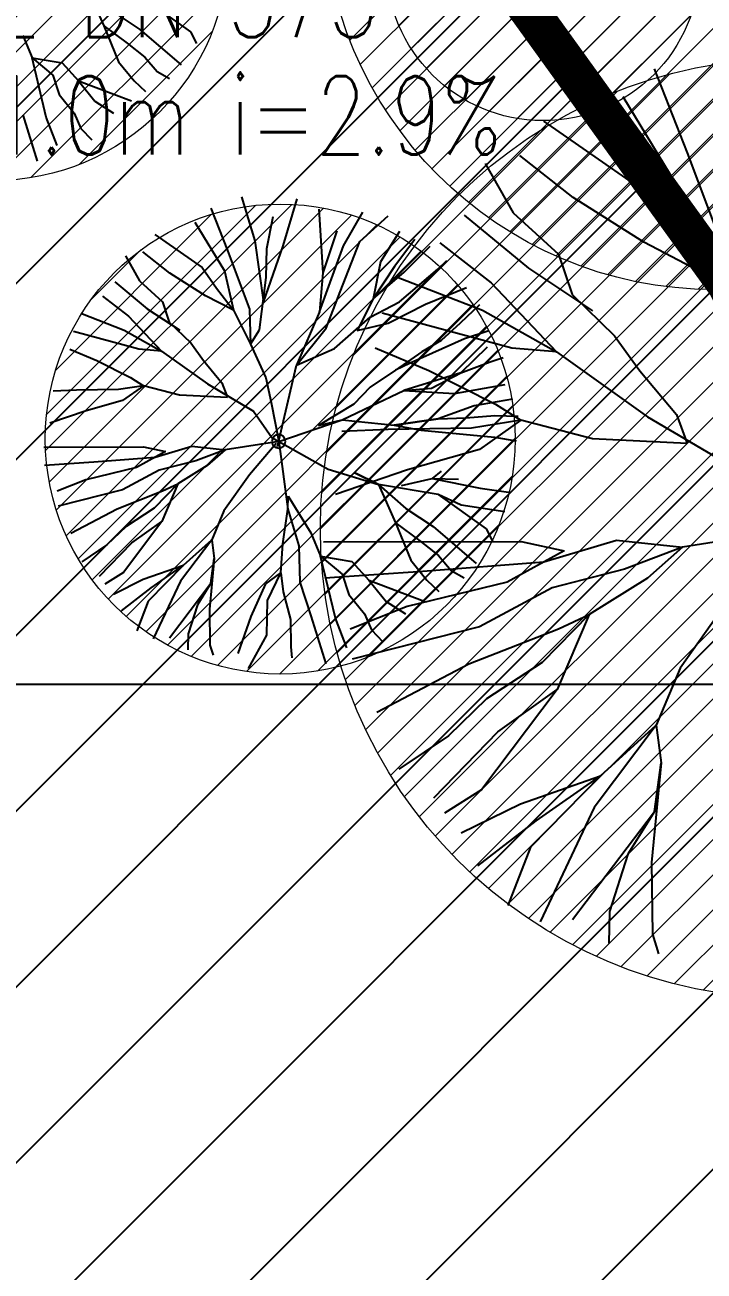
# Model space of a CAD drawing. Extents: x 352140 to 354978, y 6304672 to 6307963.
# Drawn here: x 352339.06 to 352347.73, y 6305992.51 to 6306008.42 of the extents above; entities that cross this region are included whole.
import ezdxf
from ezdxf import colors
from ezdxf.entities.mleader import LeaderData, LeaderLine
from ezdxf.math import Vec2, Vec3

# ---------------------------------------------------------------- set-up
doc = ezdxf.new("R2010")
doc.units = 0
for name, pattern in [('CONTINUOS', [0]), ('DASHDOT', [1, 0.5, -0.25, 0, -0.25]), ('DASHED', [19.049999999999997, 12.7, -6.35]), ('HIDDEN', [9.524999999999999, 6.35, -3.175])]:
    doc.linetypes.add(name, pattern=pattern)
doc.layers.get('0').update_dxf_attribs({"linetype": 'CONTINUOUS'})
for name, color, linetype in [('00-S2_ALL AREA APORTANTES', 150, 'CONTINUOUS'), ('01_Dem Ext_Transl_niv.anillo', 130, 'CONTINUOUS'), ('03_Pav ext_HCV', 34, 'CONTINUOUS'), ('03_Pav ext_Vereda HC', 42, 'CONTINUOUS'), ('03_S2_Pav ext_Borde vereda', 7, 'CONTINUOUS'), ('05_All ext_Txt', 4, 'CONTINUOUS'), ('1-coordenadas', 8, 'CONTINUOUS'), ('Paisajismo', 253, 'CONTINUOUS')]:
    doc.layers.add(name, color=color, linetype=linetype)
doc.layers.add('0_ASD_LINEA OFICIAL', color=253, linetype='DASHDOT', lineweight=20)
doc.layers.add('0_ASD_TOPOGRAFIA_ELEMENTOS', color=7, linetype='CONTINUOS', lineweight=5, true_color=0xbdbdbd)
doc.styles.add('ROMANS', font='romans.shx', dxfattribs={"width": 0.75})
pattern_1 = [(0, (0, 0), (0.15875, 0.3175), [0, -0.3175])]

# ---------------------------------------------------------------- blocks, each defined once
blk = doc.blocks.new('COORDENADAS')
at = {"layer": '1-coordenadas'}
blk.add_line((20, -200.625), (1420, -200.625), dxfattribs=at)
blk = doc.blocks.new('_Dot')
at = {"color": 0, "linetype": 'ByBlock', "lineweight": -2}
blk.add_line((-0.5, 0), (-1, 0), dxfattribs=at)
at = {"color": 0, "linetype": 'ByBlock', "const_width": 0.5}
blk.add_lwpolyline([(-0.25, 0, 1), (0.25, 0, 1)], format="xyb", close=True, dxfattribs=at)
blk = doc.blocks.new('A$C27410629')
at = {"true_color": 0x136734, "transparency": 33554559}
h = blk.add_hatch(dxfattribs=at)
h.set_pattern_fill('ANSI31', color=116, scale=0.5)
h.set_pattern_definition([(45, (-8759.562515186517, -519.1035735587502), (-1.122532015133644, 1.122532015133644), [])])
h.paths.add_polyline_path([(137.5068959888558, 1252.464406617455, 0.1176268807227723), (109.8147584422568, 1254.193915082657, 0.06692451075002814), (94.44469839795602, 1249.334472017372, 0.3153492887079504), (64.30173641118381, 1196.270282113329, 0.02268268711599586), (65.7292635223912, 1185.310127003227), (112.3603922077091, 1218.953454515778), (153.4782689701005, 1161.962272479494), (172.1053089193083, 1139.480769404351), (187.9579650288579, 1141.807885415954), (193.565073162812, 1120.465553675225), (224.197974734232, 1050.129297271156), (250.6203797236194, 989.4787086543838), (268.1526288855184, 972.7353945672494, 7.254700715645028e-06), (291.4898137452492, 983.2987389690225), (238.1945199318034, 1105.633967029937), (205.2934048173047, 1181.112163638985), (177.0531538182076, 1197.651557407602)])
at = {"layer": '0_ASD_LINEA OFICIAL', "ltscale": 8, "const_width": 0.5}
blk.add_lwpolyline([(137.5068959889312, 1252.464406617509), (177.0531538181858, 1197.651557407789), (205.2934048172829, 1181.112163639173), (238.1945199317815, 1105.633967030124), (279.3867585223161, 1122.912494985259), (245.5796072782432, 1209.119370970666)], dxfattribs=at)
blk.add_lwpolyline([(250.6203797236194, 989.4787086543838), (268.1526288854875, 972.7353945673531, 7.254700715664111e-06), (291.4898137452146, 983.2987389692971), (291.4898137452146, 983.2987389692971), (238.1945199318034, 1105.633967029937), (205.2934048173047, 1181.112163638985), (177.0531538182076, 1197.651557407602), (137.6146324061954, 1252.315079214)], format="xyb", dxfattribs=at)
blk = doc.blocks.new('1.0 - LO RECABARREN LOTEO PARQUE - VEGETACION EXISTENTE ETAPA MUNICIPAL__2024')
at = {"layer": 'Paisajismo'}
for p, q in [((352339.8579862631, 6306008.868931198), (352340.0625871661, 6306008.403013381)), ((352340.5848242923, 6306008.748579116), (352341.1707021834, 6306008.328727991)), ((352340.1903801058, 6306008.57831356), (352340.52411359, 6306008.358756432)), ((352339.0288463018, 6306008.280359757), (352339.1479162826, 6306007.993769872)), ((352340.0625871661, 6306008.403013381), (352340.2527691612, 6306007.944556378)), ((352340.0625871661, 6306008.403013381), (352340.3607690323, 6306008.184126019)), ((352340.52411359, 6306008.358756432), (352341.0490346705, 6306007.904561384)), ((352341.1707021834, 6306008.328727991), (352341.2482486831, 6306008.180046036)), ((352340.3607690323, 6306008.184126019), (352340.5885124523, 6306008.002112984)), ((352339.3287740451, 6306007.239296939), (352339.1479162826, 6306007.993769872)), ((352339.1479162826, 6306007.993769872), (352339.1479162826, 6306007.993769872)), ((352339.1479162826, 6306007.993769872), (352339.5293351722, 6306007.93144881)), ((352339.1479162826, 6306007.993769872), (352339.4105445408, 6306007.775555277)), ((352340.5885124523, 6306008.002112984), (352340.7451506184, 6306007.821440999)), ((352339.5293351722, 6306007.93144881), (352339.7392420521, 6306007.699967012)), ((352340.2527691612, 6306007.944556378), (352340.4490361518, 6306007.699948901)), ((352340.7451506184, 6306007.821440999), (352340.9034659078, 6306007.729595346)), ((352347.0901278816, 6306007.856218282), (352347.5112508019, 6306006.782256331)), ((352339.4105445408, 6306007.775555277), (352339.4947337474, 6306007.525165392)), ((352339.7392420521, 6306007.699967012), (352340.4147353326, 6306007.445393318)), ((352339.7392420521, 6306007.699967012), (352339.9486437372, 6306007.441728328)), ((352340.4490361518, 6306007.699948901), (352340.593773079, 6306007.563381787)), ((352339.4947337474, 6306007.525165392), (352339.6859172798, 6306007.29052903)), ((352346.689961975, 6306007.499744716), (352347.442330684, 6306006.267496007)), ((352339.9486437372, 6306007.441728328), (352340.1868414962, 6306007.290013128)), ((352339.0275031475, 6306007.267417597), (352339.2119802883, 6306006.677478836)), ((352339.4692170881, 6306006.875292583), (352339.3287740451, 6306007.239296939)), ((352339.6859172798, 6306007.29052903), (352339.7711127661, 6306007.09343524)), ((352345.6796719315, 6306007.184426674), (352346.8778288167, 6306006.353106121)), ((352339.7711127661, 6306007.09343524), (352339.9106439349, 6306006.948629154)), ((352346.0561948683, 6306006.210618955), (352345.3738383756, 6306006.749475798)), ((352347.5112508019, 6306006.782256331), (352348.0718229629, 6306005.30131233)), ((352344.9338599962, 6306006.647125639), (352345.2897679491, 6306006.015501744)), ((352341.8201980457, 6306006.221228491), (352341.9914695902, 6306005.658696599)), ((352346.9595601241, 6306005.639906914), (352346.0561948683, 6306006.210618955)), ((352346.8778288167, 6306006.353106121), (352347.235818197, 6306005.831721912)), ((352347.442330684, 6306006.267496007), (352347.6666585418, 6306005.272204593)), ((352341.4285417087, 6306006.076913672), (352341.6412488618, 6306005.534460676)), ((352342.354070367, 6306005.595920444), (352342.5332594027, 6306006.193782752)), ((352342.8106199616, 6306006.062703877), (352342.8621283877, 6306005.251474719)), ((352341.2264198419, 6306005.896860594), (352341.6064376432, 6306005.274457723)), ((352342.1434076643, 6306005.562113192), (352342.2254070764, 6306005.969032994)), ((352343.1236065428, 6306005.595373369), (352343.3695628857, 6306006.024185559)), ((352343.3341508739, 6306005.651030525), (352343.6933367918, 6306005.97845086)), ((352344.6669241115, 6306005.987704444), (352345.4851256246, 6306005.307868931)), ((352345.2897679491, 6306006.015501744), (352345.8683788385, 6306005.489951997)), ((352340.7161272201, 6306005.737594974), (352341.3213104762, 6306005.317698978)), ((352343.0394442794, 6306005.786562168), (352342.8621283877, 6306005.251474719)), ((352343.8406268678, 6306005.777589549), (352343.5954626107, 6306005.3907101)), ((352347.235818197, 6306005.831721912), (352347.6666585418, 6306005.272204593)), ((352341.9914695902, 6306005.658696599), (352342.1025719693, 6306004.873581611)), ((352342.1025719693, 6306004.873581611), (352342.354070367, 6306005.595920444)), ((352342.1363989983, 6306005.190909685), (352342.1434076643, 6306005.562113192)), ((352342.8155217401, 6306004.751051548), (352343.1236065428, 6306005.595373369)), ((352343.0804446054, 6306005.00598418), (352343.3341508739, 6306005.651030525)), ((352344.0345942088, 6306005.676050431), (352343.7762348263, 6306005.331367037)), ((352343.900796136, 6306005.259103068), (352344.2288258047, 6306005.588488284)), ((352344.3555274231, 6306005.633707742), (352345.0107149137, 6306005.123046735)), ((352347.6666585418, 6306005.272204593), (352346.9595601241, 6306005.639906914)), ((352340.3394212136, 6306005.466206816), (352340.5191886017, 6306005.147176637)), ((352340.906307137, 6306005.245729399), (352340.5616521681, 6306005.517903388)), ((352341.6412488618, 6306005.534460676), (352341.924391153, 6306004.786443014)), ((352344.3307589433, 6306005.298011542), (352344.4442985482, 6306005.407269025)), ((352345.8683788385, 6306005.489951997), (352346.0425190774, 6306004.97203903)), ((352341.3625925649, 6306004.957465503), (352340.906307137, 6306005.245729399)), ((352341.3213104762, 6306005.317698978), (352341.5021291833, 6306005.054350332)), ((352341.6064376432, 6306005.274457723), (352341.7197445607, 6306004.771740836)), ((352342.8621283877, 6306005.251474719), (352342.8155217401, 6306004.751051548)), ((352342.8621283877, 6306005.251474719), (352342.8155217401, 6306004.751051548)), ((352343.5954626107, 6306005.3907101), (352343.5025687167, 6306004.917060771)), ((352343.7762348263, 6306005.331367037), (352343.5025687167, 6306004.917060771)), ((352343.5025687167, 6306004.917060771), (352343.900796136, 6306005.259103068)), ((352343.8398146, 6306004.880245355), (352344.3307589433, 6306005.298011542)), ((352345.4851256246, 6306005.307868931), (352346.3059388808, 6306004.766397896)), ((352347.6666585418, 6306005.272204593), (352348.091944201, 6306004.41871588)), ((352340.2045931874, 6306005.133136355), (352340.6178628201, 6306004.789754721)), ((352340.5191886017, 6306005.147176637), (352340.8114421675, 6306004.881723998)), ((352342.0494934996, 6306004.524146345), (352342.1363989983, 6306005.190909685)), ((352343.802996356, 6306005.198117511), (352344.8984763679, 6306004.773084714)), ((352345.0107149137, 6306005.123046735), (352345.8447897723, 6306004.240592402)), ((352340.047308224, 6306004.954334332), (352340.3782402612, 6306004.696401923)), ((352341.7197445607, 6306004.771740836), (352341.3625925649, 6306004.957465503)), ((352341.5021291833, 6306005.054350332), (352341.7197445607, 6306004.771740836)), ((352342.9045304233, 6306004.545136195), (352343.0804446054, 6306005.00598418)), ((352344.1728781866, 6306004.848474791), (352344.6946112834, 6306005.062343134)), ((352346.0425190774, 6306004.97203903), (352346.5843575413, 6306004.447180513)), ((352340.6178628201, 6306004.789754721), (352341.0324516316, 6306004.516260317)), ((352340.8114421675, 6306004.881723998), (352340.8993995611, 6306004.62012866)), ((352341.7197445607, 6306004.771740836), (352341.9345542932, 6306004.34064781)), ((352341.924391153, 6306004.786443014), (352341.9345542932, 6306004.34064781)), ((352343.5025687167, 6306004.917060771), (352343.2991007095, 6306004.51541132)), ((352343.4645081657, 6306004.6830967), (352343.8398146, 6306004.880245355)), ((352343.6925774366, 6306004.60585921), (352344.1728781866, 6306004.848474791)), ((352344.8609514534, 6306004.842399252), (352344.614954691, 6306004.605675371)), ((352344.8984763679, 6306004.773084714), (352345.8447897723, 6306004.240592402)), ((352339.7682274505, 6306004.734319809), (352340.3215491138, 6306004.519637796)), ((352340.3782402612, 6306004.696401923), (352340.7995274441, 6306004.250678501)), ((352340.8993995611, 6306004.62012866), (352341.1730795524, 6306004.355025158)), ((352342.8155217401, 6306004.751051548), (352342.5239674821, 6306004.069584521)), ((352343.0110591954, 6306004.283188662), (352343.4645081657, 6306004.6830967)), ((352345.2719544224, 6306004.287630021), (352343.6183099124, 6306004.73409424)), ((352340.5101910754, 6306004.274436975), (352339.6749432198, 6306004.499943896)), ((352340.3215491138, 6306004.519637796), (352340.7995274441, 6306004.250678501)), ((352341.9345542932, 6306004.34064781), (352342.0494934996, 6306004.524146345)), ((352342.5239674821, 6306004.069584521), (352342.9045304233, 6306004.545136195)), ((352343.2991007095, 6306004.51541132), (352343.6925774366, 6306004.60585921)), ((352344.614954691, 6306004.605675371), (352344.3693062405, 6306004.387512559)), ((352344.9780414546, 6306004.511676063), (352344.6682211451, 6306004.405666185)), ((352341.1730795524, 6306004.355025158), (352341.3360277214, 6306004.129147664)), ((352341.9345542932, 6306004.34064781), (352342.1307926473, 6306003.909906978)), ((352343.5268755817, 6306004.292895866), (352344.2139344907, 6306004.003095467)), ((352344.6682211451, 6306004.405666185), (352343.9767993321, 6306004.097124627)), ((352344.3693062405, 6306004.387512559), (352344.1250594998, 6306004.243589209)), ((352344.9600960034, 6306004.302278223), (352344.6216113753, 6306003.974279229)), ((352346.5843575413, 6306004.447180513), (352346.9069663851, 6306003.999982622)), ((352339.628760181, 6306004.277096728), (352339.9757903177, 6306004.130719946)), ((352339.9757903177, 6306004.130719946), (352340.4054216013, 6306003.912871441)), ((352340.7995274441, 6306004.250678501), (352340.5101910754, 6306004.274436975)), ((352340.7995274441, 6306004.250678501), (352341.3861392926, 6306003.83113315)), ((352342.5239674821, 6306004.069584521), (352343.0110591954, 6306004.283188662)), ((352344.1250594998, 6306004.243589209), (352343.7861992864, 6306004.008618678)), ((352344.9958664907, 6306004.115746351), (352345.1640690289, 6306004.168271914)), ((352345.8447897723, 6306004.240592402), (352345.2719544224, 6306004.287630021)), ((352345.8447897723, 6306004.240592402), (352347.006178522, 6306003.409966066)), ((352341.3360277214, 6306004.129147664), (352341.5722144772, 6306003.846185974)), ((352342.2814735058, 6306003.034422998), (352342.5239674821, 6306004.069584521)), ((352343.7861992864, 6306004.008618678), (352343.4662609301, 6306003.791858527)), ((352343.9767993321, 6306004.097124627), (352343.7861992864, 6306004.008618678)), ((352344.6216113753, 6306003.974279229), (352343.8927280877, 6306003.746672694)), ((352344.2139344907, 6306004.003095467), (352345.0645292079, 6306003.571793571)), ((352344.2463070786, 6306003.777130534), (352344.6216113753, 6306003.974279229)), ((352344.6216113753, 6306003.974279229), (352344.9958664907, 6306004.115746351)), ((352346.9069663851, 6306003.999982622), (352347.3745748075, 6306003.43976802)), ((352340.4054216013, 6306003.912871441), (352340.5682473216, 6306003.80944197)), ((352341.3861392926, 6306003.83113315), (352341.9741507425, 6306003.485828851)), ((352341.5722144772, 6306003.846185974), (352341.6430000646, 6306003.659182332)), ((352342.1307926473, 6306003.909906978), (352342.199125206, 6306003.592982341)), ((352344.5431314088, 6306003.708905596), (352345.1888983558, 6306003.82255497)), ((352339.7125095283, 6306003.751331614), (352339.414999485, 6306003.738382786)), ((352340.2514628635, 6306003.759723321), (352339.7125095283, 6306003.751331614)), ((352340.5682473216, 6306003.80944197), (352340.2514628635, 6306003.759723321)), ((352340.5682473216, 6306003.80944197), (352340.301972376, 6306003.621193117)), ((352341.0304576931, 6306003.689313794), (352340.5682473216, 6306003.80944197)), ((352341.6430000646, 6306003.659182332), (352341.0304576931, 6306003.689313794)), ((352343.4662609301, 6306003.791858527), (352343.2577574324, 6306003.572994384)), ((352343.480278838, 6306003.55022533), (352343.8927280877, 6306003.746672694)), ((352343.8927280877, 6306003.746672694), (352344.2463070786, 6306003.777130534)), ((352343.8927280877, 6306003.746672694), (352344.5431314088, 6306003.708905596)), ((352340.301972376, 6306003.621193117), (352339.8377697304, 6306003.49013342)), ((352342.199125206, 6306003.592982341), (352342.2964055345, 6306003.098165041)), ((352343.2577574324, 6306003.572994384), (352342.8067614908, 6306003.30300734)), ((352343.105322853, 6306003.371637702), (352343.480278838, 6306003.55022533)), ((352344.7919904719, 6306003.550399896), (352344.3318093059, 6306003.385614241)), ((352345.2833750778, 6306003.638999193), (352344.7919904719, 6306003.550399896)), ((352345.0645292079, 6306003.571793571), (352345.3868956249, 6306003.367021326)), ((352339.8377697304, 6306003.49013342), (352339.3730392638, 6306003.331118472)), ((352341.9741507425, 6306003.485828851), (352342.2092862086, 6306003.147187177)), ((352342.2964055345, 6306003.098165041), (352343.105322853, 6306003.371637702)), ((352342.8067614908, 6306003.30300734), (352343.105322853, 6306003.371637702)), ((352343.105322853, 6306003.371637702), (352343.7728828239, 6306003.303332169)), ((352343.7728828239, 6306003.303332169), (352344.3318093059, 6306003.385614241)), ((352344.3318093059, 6306003.385614241), (352343.7728828239, 6306003.303332169)), ((352344.3318093059, 6306003.385614241), (352344.6850378473, 6306003.397511053)), ((352344.6850378473, 6306003.397511053), (352345.0571903834, 6306003.427618207)), ((352345.3868956249, 6306003.367021326), (352344.7597178638, 6306003.268587106)), ((352345.3868956249, 6306003.367021326), (352344.8597178548, 6306002.994321558)), ((352345.0571903834, 6306003.427618207), (352345.3543500066, 6306003.422007558)), ((352346.3019912316, 6306003.129188572), (352345.3868956249, 6306003.367021326)), ((352347.006178522, 6306003.409966066), (352348.1703382375, 6306002.726324013)), ((352347.3745748075, 6306003.43976802), (352347.5147178767, 6306003.069533553)), ((352343.6926846258, 6306003.251972998), (352343.1036668312, 6306003.226336583)), ((352344.7597178638, 6306003.268587106), (352343.6926846258, 6306003.251972998)), ((352343.7728828239, 6306003.303332169), (352344.1145554987, 6306003.241594254)), ((352344.1145554987, 6306003.241594254), (352345.0503499474, 6306003.154013193)), ((352339.2972994535, 6306003.024934488), (352340.5706236315, 6306003.028857906)), ((352340.5706236315, 6306003.028857906), (352340.8493033741, 6306002.967666518)), ((352340.7182294483, 6306002.896837445), (352341.1853459064, 6306003.036552808)), ((352341.1853459064, 6306003.036552808), (352341.6118109264, 6306002.991367015)), ((352342.2964055345, 6306003.098165041), (352341.6118109264, 6306002.991367015)), ((352342.2636029677, 6306003.071894149), (352341.9215867185, 6306002.669882157)), ((352342.2092862086, 6306003.147187177), (352342.9262547728, 6306002.743748215)), ((352342.2964055345, 6306003.098165041), (352342.4149846958, 6306002.233530676)), ((352345.0503499474, 6306003.154013193), (352345.3292935933, 6306003.106799042)), ((352347.5147178767, 6306003.069533553), (352346.3019912316, 6306003.129188572)), ((352339.9367815608, 6306002.837324427), (352340.7182294483, 6306002.896837445)), ((352340.8493033741, 6306002.967666518), (352340.4816887054, 6306002.764870497)), ((352341.6118109264, 6306002.991367015), (352341.2375579193, 6306002.849898304)), ((352341.6118109264, 6306002.991367015), (352341.3850864413, 6306002.791412995)), ((352341.6118109264, 6306002.991367015), (352341.6118109264, 6306002.991367015)), ((352344.8597178548, 6306002.994321558), (352343.940677894, 6306002.734846305)), ((352339.3042639342, 6306002.793567112), (352339.9367815608, 6306002.837324427)), ((352340.4816887054, 6306002.764870497), (352339.8351303958, 6306002.609288885)), ((352340.7707919106, 6306002.728743968), (352340.3015728731, 6306002.477668636)), ((352341.2375579193, 6306002.849898304), (352340.7707919106, 6306002.728743968)), ((352341.3850864413, 6306002.791412995), (352341.009081275, 6306002.557143794)), ((352342.9262547728, 6306002.743748215), (352343.5727903073, 6306002.545872333)), ((352343.940677894, 6306002.734846305), (352343.02059294, 6306002.420024551)), ((352343.259860617, 6306002.700315689), (352343.5727903073, 6306002.545872333)), ((352343.5727903073, 6306002.545872333), (352343.259860617, 6306002.700315689)), ((352344.3705398064, 6306002.719410345), (352344.2567980928, 6306002.623680799)), ((352339.8351303958, 6306002.609288885), (352339.4685710028, 6306002.462402856)), ((352341.009081275, 6306002.557143794), (352340.7059643047, 6306002.247232469)), ((352341.009081275, 6306002.557143794), (352340.804439612, 6306002.073636741)), ((352340.8118290234, 6306002.465005858), (352341.009081275, 6306002.557143794)), ((352341.9215867185, 6306002.669882157), (352341.5970927249, 6306002.211839495)), ((352344.332160302, 6306002.420133508), (352343.5727903073, 6306002.545872333)), ((352343.5727903073, 6306002.545872333), (352343.7865487794, 6306002.05910087)), ((352343.5727903073, 6306002.545872333), (352343.9200615017, 6306002.24224717)), ((352343.863321009, 6306002.533232916), (352344.2567980928, 6306002.623680799)), ((352344.2567980928, 6306002.623680799), (352344.8701049277, 6306002.500241166)), ((352344.2567980928, 6306002.623680799), (352344.5924804655, 6306002.617342805)), ((352340.3015728731, 6306002.477668636), (352339.4801765839, 6306002.270376476)), ((352340.233885011, 6306002.238216092), (352340.8118290234, 6306002.465005858)), ((352342.4149846958, 6306002.233530676), (352342.418138594, 6306002.400572177)), ((352342.418138594, 6306002.400572177), (352342.7065395297, 6306001.930957491)), ((352344.332160302, 6306002.420133508), (352344.9442610358, 6306001.9814906)), ((352344.6268668965, 6306002.284601863), (352344.332160302, 6306002.420133508)), ((352344.8701049277, 6306002.500241166), (352345.2329692608, 6306002.451442773)), ((352339.6403707201, 6306001.927825951), (352340.233885011, 6306002.238216092)), ((352340.7059643047, 6306002.247232469), (352340.3485305461, 6306002.012612623)), ((352342.3508579302, 6306001.789138135), (352342.4149846958, 6306002.233530676)), ((352342.4149846958, 6306002.233530676), (352342.5548058198, 6306001.766721315)), ((352343.9200615017, 6306002.24224717), (352344.2687322975, 6306002.01286306)), ((352345.1826416177, 6306002.199842394), (352344.6268668965, 6306002.284601863)), ((352340.804439612, 6306002.073636741), (352340.3164858991, 6306001.425674539)), ((352340.4215189246, 6306001.801217576), (352340.804439612, 6306002.073636741)), ((352341.5970927249, 6306002.211839495), (352341.4415042473, 6306001.843441312)), ((352340.3485305461, 6306002.012612623), (352340.1025316462, 6306001.775888783)), ((352342.7065395297, 6306001.930957491), (352342.830938869, 6306001.631540356)), ((352343.7865487794, 6306002.05910087), (352343.9852429793, 6306001.580124154)), ((352343.7865487794, 6306002.05910087), (352344.0980767307, 6306001.830416502)), ((352344.2687322975, 6306002.01286306), (352344.8171479034, 6306001.538339057)), ((352344.9442610358, 6306001.9814906), (352345.0252783776, 6306001.826153907)), ((352348.8083463019, 6306001.958817546), (352347.452968844, 6306001.747376153)), ((352340.1025316462, 6306001.775888783), (352339.7825932899, 6306001.559128634)), ((352340.0077215786, 6306001.375574638), (352340.4215189246, 6306001.801217576)), ((352341.4415042473, 6306001.843441312), (352341.0413186089, 6306001.312560301)), ((352341.0823183295, 6306001.516020977), (352341.4415042473, 6306001.843441312)), ((352341.4415042473, 6306001.843441312), (352341.4740935921, 6306001.601459018)), ((352342.3252757482, 6306001.418286862), (352342.3508579302, 6306001.789138135)), ((352342.5548058198, 6306001.766721315), (352342.5646164023, 6306001.302366672)), ((352342.8706413769, 6306001.813833874), (352345.3916003022, 6306001.821601555)), ((352344.0980767307, 6306001.830416502), (352344.3360135374, 6306001.640256891)), ((352345.3916003022, 6306001.821601555), (352345.9433373985, 6306001.700453319)), ((352345.6838339751, 6306001.560224156), (352346.6086427745, 6306001.836836112)), ((352346.6086427745, 6306001.836836112), (352347.452968844, 6306001.747376153)), ((352347.452968844, 6306001.747376153), (352346.7120134183, 6306001.467292875)), ((352347.452968844, 6306001.747376153), (352347.0040940608, 6306001.351502204)), ((352347.452968844, 6306001.747376153), (352347.452968844, 6306001.747376153)), ((352341.4740935921, 6306001.601459018), (352341.4129962142, 6306000.957533115)), ((352341.430991263, 6306001.286636827), (352341.4740935921, 6306001.601459018)), ((352341.4740935921, 6306001.601459018), (352341.430991263, 6306001.286636827)), ((352343.0198915004, 6306000.843298569), (352342.830938869, 6306001.631540356)), ((352342.830938869, 6306001.631540356), (352342.830938869, 6306001.631540356)), ((352342.830938869, 6306001.631540356), (352343.2294293835, 6306001.566429915)), ((352342.830938869, 6306001.631540356), (352343.1053218967, 6306001.403558868)), ((352344.3360135374, 6306001.640256891), (352344.4996625466, 6306001.451498353)), ((352345.9433373985, 6306001.700453319), (352345.2155247204, 6306001.298952705)), ((352340.3164858991, 6306001.425674539), (352340.075807708, 6306001.276411756)), ((352340.5666645027, 6306001.33705632), (352341.0823183295, 6306001.516020977)), ((352341.0823183295, 6306001.516020977), (352340.6313201935, 6306001.056186497)), ((352340.6681169207, 6306001.226773123), (352341.0823183295, 6306001.516020977)), ((352342.8844298294, 6306001.355766979), (352344.136703982, 6306001.442398801)), ((352343.2294293835, 6306001.566429915), (352343.4487313185, 6306001.324587408)), ((352343.9852429793, 6306001.580124154), (352344.190294528, 6306001.324568487)), ((352344.136703982, 6306001.442398801), (352345.6838339751, 6306001.560224156)), ((352344.4996625466, 6306001.451498353), (352344.6650637442, 6306001.355541853)), ((352346.7120134183, 6306001.467292875), (352345.7878984473, 6306001.227428502)), ((352340.1853269022, 6306001.14850188), (352340.5666645027, 6306001.33705632)), ((352341.0413186089, 6306001.312560301), (352340.69299673, 6306000.576466816)), ((352340.9023466167, 6306000.589648495), (352341.430991263, 6306001.286636827)), ((352341.430991263, 6306001.286636827), (352341.2585835369, 6306001.011389779)), ((352341.9429098262, 6306000.863632981), (352342.1326552583, 6306001.279524006)), ((352342.1326552583, 6306001.279524006), (352342.3252757482, 6306001.418286862)), ((352342.1514662831, 6306001.068798803), (352342.3252757482, 6306001.418286862)), ((352342.3252757482, 6306001.418286862), (352342.3545962741, 6306001.177456459)), ((352342.5646164023, 6306001.302366672), (352342.7051362582, 6306000.872677857)), ((352343.1053218967, 6306001.403558868), (352343.193279261, 6306001.141961981)), ((352343.4487313185, 6306001.324587408), (352344.1544584658, 6306001.058619454)), ((352343.4487313185, 6306001.324587408), (352343.6675054472, 6306001.054790424)), ((352345.2155247204, 6306001.298952705), (352343.9354524736, 6306000.990928356)), ((352344.190294528, 6306001.324568487), (352344.3415096204, 6306001.181888874)), ((352347.0040940608, 6306001.351502204), (352346.2596696666, 6306000.887690205)), ((352340.2910604647, 6306000.936823939), (352340.6681169207, 6306001.226773123)), ((352342.3545962741, 6306001.177456459), (352342.4459061091, 6306000.826171246)), ((352343.193279261, 6306001.141961981), (352343.3930198252, 6306000.896823716)), ((352345.7878984473, 6306001.227428502), (352344.858926909, 6306000.730343307)), ((352348.0662706736, 6306001.110892423), (352347.4238293821, 6306000.204048152)), ((352340.6313201935, 6306001.056186497), (352340.4843270051, 6306000.681435708)), ((352341.2585835369, 6306001.011389779), (352341.1401400121, 6306000.642290264)), ((352341.4129962142, 6306000.957533115), (352341.4182737456, 6306000.496012439)), ((352342.1430558781, 6306000.623354285), (352342.1514662831, 6306001.068798803)), ((352343.9354524736, 6306000.990928356), (352343.2097290566, 6306000.700119736)), ((352343.6675054472, 6306001.054790424), (352343.9163645103, 6306000.896284724)), ((352341.780082803, 6306000.391304054), (352341.9429098262, 6306000.863632981)), ((352342.4459061091, 6306000.826171246), (352342.4532952568, 6306000.476470274)), ((352342.7051362582, 6306000.872677857), (352342.8978702647, 6306000.256334497)), ((352343.1666205219, 6306000.463002033), (352343.0198915004, 6306000.843298569)), ((352343.3930198252, 6306000.896823716), (352343.4820285084, 6306000.690908362)), ((352346.2596696666, 6306000.887690205), (352345.6595511383, 6306000.274120043)), ((352346.2596696666, 6306000.887690205), (352345.8545150046, 6305999.930430898)), ((352345.8691447453, 6306000.705273224), (352346.2596696666, 6306000.887690205)), ((352341.1401400121, 6306000.642290264), (352341.1362852737, 6306000.438129807)), ((352344.858926909, 6306000.730343307), (352343.2327060751, 6306000.319941126)), ((352343.4820285084, 6306000.690908362), (352343.627804842, 6306000.539621016)), ((352344.7249167935, 6306000.256269196), (352345.8691447453, 6306000.705273224)), ((352341.4182737456, 6306000.496012439), (352341.4578590973, 6306000.369422978)), ((352341.9121240674, 6306000.200678821), (352342.1430558781, 6306000.623354285)), ((352342.4532952568, 6306000.476470274), (352342.4646426642, 6306000.336431493)), ((352343.5498624163, 6305999.641751062), (352344.7249167935, 6306000.256269196)), ((352345.6595511383, 6306000.274120043), (352344.9518948796, 6305999.809613828)), ((352347.4238293821, 6306000.204048152), (352347.1157914386, 6305999.474684253)), ((352345.8545150046, 6305999.930430898), (352344.8884520893, 6305998.647579188)), ((352345.0963990896, 6305999.391088647), (352345.8545150046, 6305999.930430898)), ((352344.9518948796, 6305999.809613828), (352344.4648601299, 6305999.340942074)), ((352344.2771527965, 6305998.548390157), (352345.0963990896, 6305999.391088647)), ((352347.1157914386, 6305999.474684253), (352346.3234939431, 6305998.423632804)), ((352346.4046662114, 6305998.826449317), (352347.1157914386, 6305999.474684253)), ((352347.1157914386, 6305999.474684253), (352347.1803126353, 6305998.99560168)), ((352344.4648601299, 6305999.340942074), (352343.8314382025, 6305998.911794929)), ((352347.1803126353, 6305998.99560168), (352347.0593505244, 6305997.720741136)), ((352347.0949775702, 6305998.372308862), (352347.1803126353, 6305998.99560168)), ((352347.1803126353, 6305998.99560168), (352347.0949775702, 6305998.372308862)), ((352345.3837619204, 6305998.472130631), (352346.4046662114, 6305998.826449317)), ((352346.4046662114, 6305998.826449317), (352345.5117688676, 6305997.916057561)), ((352345.5846199447, 6305998.253789212), (352346.4046662114, 6305998.826449317)), ((352344.8884520893, 6305998.647579188), (352344.4119514113, 6305998.352065013)), ((352344.6287802402, 6305998.098825853), (352345.3837619204, 6305998.472130631)), ((352346.3234939431, 6305998.423632804), (352345.633877611, 6305996.966296586)), ((352344.838114181, 6305997.679740593), (352345.5846199447, 6305998.253789212)), ((352346.0483537313, 6305996.992394002), (352347.0949775702, 6305998.372308862)), ((352347.0949775702, 6305998.372308862), (352346.7536404596, 6305997.827367901)), ((352345.5117688676, 6305997.916057561), (352345.2207480918, 6305997.174116612)), ((352346.7536404596, 6305997.827367901), (352346.519143019, 6305997.09661549)), ((352347.0593505244, 6305997.720741136), (352347.0697991126, 6305996.807011006)), ((352346.519143019, 6305997.09661549), (352346.5115113117, 6305996.69241353)), ((352347.0697991126, 6305996.807011006), (352347.1481711779, 6305996.556386039))]:
    blk.add_line(p, q, dxfattribs=at)
blk.add_lwpolyline([(352342.2102465954, 6306003.098165041, 1), (352342.3825644738, 6306003.098165041, 1)], format="xyb", close=True, dxfattribs=at)

msp = doc.modelspace()

# ---------------------------------------------------------------- hatches: boundary and pattern name
at = {"layer": '00-S2_ALL AREA APORTANTES', "linetype": 'DASHED', "lineweight": 40, "ltscale": 0.25}
h = msp.add_hatch(dxfattribs=at)
h.set_pattern_fill('ANSI31', color=40, scale=0.5, angle=82.24516604670926)
h.set_pattern_definition([(127.2451660467093, (0, 0), (-1.263734244477452, -0.9607975902004564), [])])
h.paths.add_polyline_path([(352329.0790281165, 6306029.104679774), (352328.200499289, 6306016.635590354, -0.1007563429291701), (352351.2139975071, 6306010.232972499), (352356.6135521816, 6306007.253435951), (352362.6503608673, 6306018.193418741), (352357.3730907162, 6306021.103937387, 0.01039876730763909), (352356.2682284904, 6306021.68365954, 0.09829759573210275)])
at = {"layer": '03_Pav ext_HCV'}
h = msp.add_hatch(dxfattribs=at)
h.set_pattern_fill('SWAMP', color=256, scale=0.025, angle=-5.87842838446813e-10, style=0)
h.set_pattern_definition([(359.9999999994121, (0, 0), (0.3175000000056422, 0.5499261309017425), [0.079375, -0.555625]), (90, (0.0396875, -4.071855352894005e-13), (-0.3174999999943578, 0.5499261309082575), [0.0396875, -1.06016476181]), (90, (0.049609375, -5.089819191117507e-13), (-0.3174999999943578, 0.5499261309082575), [0.03175, -1.06810226181]), (90, (0.029765625, -3.053891514670504e-13), (-0.3174999999943578, 0.5499261309082575), [0.03175, -1.06810226181]), (59.99999999941215, (0.05953125000000001, -6.107783029341008e-13), (-0.3174999995629745, 0.5499261311573168), [0.0254, -0.6096]), (119.9999999994121, (0.01984375, -2.035927676447003e-13), (-0.6349999995686166, 2.555744082988348e-10), [0.0254, -0.6095999999999999])])
h.paths.add_polyline_path([(352360.868372727, 6306028.31840835, 0.2867501767208371), (352276.1412867496, 6306023.175510557, 0.01869958964940587), (352271.7705830562, 6306019.63894139, 0.1387730875209856), (352249.4208122046, 6305985.325619695, 0.08211699766830355), (352247.1096555825, 6305968.544474194), (352254.11489188, 6305968.473110226, -0.0849190631894005), (352256.1782145034, 6305983.480684427, -0.1378571209184878), (352276.3741181307, 6306014.365663016, -0.08216666129112944), (352277.762515263, 6306015.224032857), (352283.6096528716, 6306017.625902134, -0.7562922686620178), (352284.3226251645, 6306016.717655372), (352280.5182882363, 6306011.50930614, -0.05613840177760803), (352279.7611070714, 6306010.685063163, 0.1378525137337985), (352260.9870741788, 6305982.104565816), (352259.4697379309, 6305977.322016968, 0.03125424276533748), (352257.2518488735, 6305968.441153317), (352264.3677510897, 6305968.368661969, -0.02665530429574394), (352266.1419831768, 6305975.205145839), (352267.6593194248, 6305979.987694686, -0.1347586241790884), (352283.8411908795, 6306004.95120816, 0.05309188545623043), (352286.6875024904, 6306008.087643748), (352291.8375113436, 6306015.138292825, -0.1315344263085925), (352295.8643306832, 6306018.383788061, -0.2245901210606135), (352352.3677380227, 6306016.96834866, -0.1771469914567127), (352353.7775416014, 6306015.464844507), (352355.0256382796, 6306012.534005799, 0.1587547824207233), (352356.2473872155, 6306011.133888852), (352356.61527247, 6306010.904603812, 0.03127920765357715), (352404.2635354987, 6305985.296902456, 0.1549179150466921), (352406.0652175725, 6305985.073782303), (352409.3647523095, 6305985.688455695, -0.1516099281221849), (352411.13108648, 6305985.481296828, 0.09607903957190114), (352450.5630709757, 6305976.410355219, 0.02015954793188863), (352451.6638567296, 6305976.417867715, 0.03045081609371835), (352465.8170346431, 6305977.967684446, -0.006248532946582673), (352484.699637598, 6305980.9866748, 0.02063806963239873), (352496.4057222297, 6305983.221488672, 0.002065357639369774), (352497.5663418849, 6305983.498192595), (352495.9099347821, 6305990.600186132), (352492.9982529592, 6305990.597078585, -0.7874431456719597), (352492.7225948891, 6305991.73057545), (352495.3422021209, 6305993.034390673), (352493.6820656086, 6306000.152374386, 0.03088089592298866), (352481.5194309896, 6305996.589871377, -0.06443924997046216), (352455.7354173818, 6305990.740502411), (352459.2428169689, 6305990.830949344), (352455.7354173818, 6305990.740502411, -0.01148082269427051), (352451.0179998683, 6305990.402995264, -0.02776823934322075), (352440.8206754049, 6305991.327020614), (352444.24992591, 6305990.587070875), (352440.8206754049, 6305991.327020614, -0.07020690110198488), (352416.0878331155, 6305998.601983743), (352416.6023085983, 6305998.041795899), (352413.0038271977, 6305999.99411206, -0.03572216795586271)])
at = {"layer": '03_Pav ext_Vereda HC'}
h = msp.add_hatch(dxfattribs=at)
h.set_pattern_fill('DOTS', color=256, scale=0.2, style=0)
h.set_pattern_definition(pattern_1)
h.paths.add_polyline_path([(352461.265296371, 6305996.923199476, -0.006361697274306652), (352458.5671843474, 6305996.559426215), (352458.8039589947, 6305994.573484398, 0.006373756063405232), (352461.5577246899, 6305994.944693554, 0.02254195958938864), (352495.2202422092, 6306001.482094497), (352495.3501705392, 6306000.925015167), (352499.2401742685, 6306001.85691995), (352499.1038702787, 6306002.441335492, 0.01837896598131039), (352525.9458107713, 6306010.280892), (352525.2850116004, 6306012.168839185, -0.04355006323617334)])
h.paths.add_polyline_path([(352444.877366273, 6305995.775925941), (352444.6389070644, 6305993.777767145, 0.01650058402313723), (352451.8286896291, 6305993.950240446), (352451.5914561742, 6305995.9400305, -0.01569666753639558)])
h.paths.add_polyline_path([(352418.7261703826, 6306002.697098588), (352417.8951709915, 6306000.876147664, 0.0775292981522187), (352437.6729332349, 6305994.479099461), (352437.9101192286, 6305996.466589406, -0.0775304526635592)])
h.paths.add_polyline_path([(352399.5545656244, 6306012.637413958, -0.01784411821687169), (352388.0635043115, 6306018.452636186), (352362.9762043863, 6306032.296097642, 0.175923676694206), (352305.5852803702, 6306039.762695248), (352306.1410247717, 6306037.827802296, -0.1750939250216685), (352362.0333407134, 6306030.532090019), (352387.0972738728, 6306016.701522614, 0.01781344841789345), (352398.6953473628, 6306010.831246005, -0.008288106280014222), (352411.7127329188, 6306004.189408959), (352412.5445683602, 6306006.012191901, 0.00823263315638628)])
h = msp.add_hatch(dxfattribs=at)
h.set_pattern_fill('DOTS', color=256, scale=0.2, style=0)
h.set_pattern_definition(pattern_1)
h.paths.add_polyline_path([(352533.7781987465, 6305988.647630177, 0.001234498587345054), (352535.675126165, 6305989.286498093), (352535.0273047538, 6305991.17866681, -0.001236873237655371), (352533.135689451, 6305990.541615871, -0.02053009870907239), (352503.8853697219, 6305981.940228953), (352503.2840382411, 6305984.518491437), (352499.4039184833, 6305983.544208242), (352499.9993888386, 6305980.991075858, -0.008887102906639828), (352487.1047705442, 6305978.156272031, -0.01455549524336389), (352464.6282001356, 6305974.170378275, -0.008990183444713605), (352459.9926205119, 6305973.570179023), (352460.1984365283, 6305971.58073849, 0.009019331760126793), (352464.9206284034, 6305972.191872346, 0.01455169346436648), (352487.5052945014, 6305976.196778146, 0.03211359260083807)])
h.paths.add_polyline_path([(352453.0159213872, 6305972.983824089, -0.006800505392013569), (352449.4833227422, 6305972.830716716, -0.009066641678675507), (352444.7696182578, 6305972.776126778), (352444.5771080579, 6305970.777466943, 0.01638310348206576), (352453.2219476647, 6305970.992351152)])
h.paths.add_polyline_path([(352389.6460369565, 6305991.879874823, -0.01753322086345317), (352376.9513572304, 6305998.31509122), (352352.1532079588, 6306011.99899601, 0.04440363374849853), (352342.0535807689, 6306016.089608755, 0.1133237876608219), (352314.4714570942, 6306018.047333277), (352314.9360717349, 6306016.097052595, -0.1572406347358349), (352351.2139975071, 6306010.232972499), (352375.9850852466, 6305996.564000573, 0.01750636999426037), (352388.7848668274, 6305990.074641938, -0.0115901603268221), (352405.9871731158, 6305981.141781882, 0.08676206377402094), (352437.5751283566, 6305971.093253941), (352437.7670282808, 6305973.085577833, -0.0864982168626583), (352406.9311932966, 6305982.905094895, 0.01159024218480682)])
h.paths.add_polyline_path([(352298.9308368328, 6306011.291528256, -0.04076991370934013), (352308.0869286793, 6306014.635858133), (352307.6251471448, 6306016.57596012, 0.04303443395370096), (352297.5531387314, 6306012.854879401, 0.2722251189562815), (352266.1428912832, 6305966.550484804), (352264.4334961653, 6305966.567898809, 0.01531595787327513), (352263.8567137016, 6305962.573567073), (352266.0299973136, 6305962.551427328, 0.02154698335859366), (352266.2729303729, 6305957.80291892, 0.06328346041658212), (352273.0108519612, 6305926.495241333, 0.007703608626722357), (352278.1261176605, 6305912.650623268), (352279.9891282905, 6305913.378097652, -0.007677046379327455), (352274.9122720578, 6305927.117035691, -0.06339052285138146), (352268.2648698924, 6305957.982510693, -0.3183358391945924)])
at = {"layer": '0_ASD_TOPOGRAFIA_ELEMENTOS'}
h = msp.add_hatch(dxfattribs=at)
h.set_pattern_fill('ANSI31', color=256, scale=0.1)
h.set_pattern_definition([(45, (346045.0908872015, 6304270.283318765), (-0.2245064030267289, 0.2245064030267289), [])])
edge = h.paths.add_edge_path()
edge.add_arc((352347.8651045424, 6306010.035495079), 5, 0, 360)
h = msp.add_hatch(dxfattribs=at)
h.set_pattern_fill('ANSI31', color=256, scale=0.1)
h.set_pattern_definition([(45, (346035.881996305, 6304269.675487062), (-0.2245064030267289, 0.2245064030267289), [])])
edge = h.paths.add_edge_path()
edge.add_arc((352338.6562136458, 6306009.427663376), 3, 0, 360)
h = msp.add_hatch(dxfattribs=at)
h.set_pattern_fill('ANSI31', color=256, scale=0.1)
h.set_pattern_definition([(45, (346042.8966629625, 6304269.441148122), (-0.2245064030267289, 0.2245064030267289), [])])
edge = h.paths.add_edge_path()
edge.add_arc((352345.6708803034, 6306009.193324436), 2, 0, 360)
h = msp.add_hatch(dxfattribs=at)
h.set_pattern_fill('ANSI31', color=256, scale=0.1)
h.set_pattern_definition([(45, (346046.0540598598, 6304262.236741326), (-0.2245064030267289, 0.2245064030267289), [])])
edge = h.paths.add_edge_path()
edge.add_arc((352348.8282772008, 6306001.98891764), 6, 0, 360)
h = msp.add_hatch(dxfattribs=at)
h.set_pattern_fill('ANSI31', color=256, scale=0.1)
h.set_pattern_definition([(45, (346039.5421190929, 6304263.376088821), (-0.2245064030267289, 0.2245064030267289), [])])
edge = h.paths.add_edge_path()
edge.add_arc((352342.3163364338, 6306003.128265135), 3, 0, 360)

# ---------------------------------------------------------------- linework, layer by layer
at = {"layer": '01_Dem Ext_Transl_niv.anillo', "linetype": 'HIDDEN', "ltscale": 0.25}
msp.add_circle((352351.3625127248, 6306010.784043426), 3.788931480086377, dxfattribs=at)
at = {"layer": '0_ASD_TOPOGRAFIA_ELEMENTOS'}
for centre, radius in [((352347.8651045424, 6306010.035495079), 5), ((352338.6562136458, 6306009.427663376), 3), ((352345.6708803034, 6306009.193324436), 2), ((352348.8282772008, 6306001.98891764), 6), ((352342.3163364338, 6306003.128265135), 3)]:
    msp.add_circle(centre, radius, dxfattribs=at)

# ---------------------------------------------------------------- block references
at = {"color": 252, "linetype": 'DASHED'}
msp.add_blockref('COORDENADAS', (352180, 6306200.625), dxfattribs=at)
at = {"layer": '03_S2_Pav ext_Borde vereda', "linetype": 'Continuous'}
msp.add_blockref('A$C27410629', (352203.9623478023, 6304761.713605438), dxfattribs=at)
at = {"layer": 'Paisajismo'}
msp.add_blockref('1.0 - LO RECABARREN LOTEO PARQUE - VEGETACION EXISTENTE ETAPA MUNICIPAL__2024', (0, 0), dxfattribs=at)

# ---------------------------------------------------------------- leaders
at = {"layer": '05_All ext_Txt'}
ml = msp.add_multileader_mtext('Standard', dxfattribs=at)
ml.set_content('{\\C256;COLECTOR N°12^JHDPE DN 375\\PL=31.0m i=2.9%}', color=2, style='ROMANS')
ml.set_leader_properties(color=7)
ml.set_arrow_properties(name='DOT')
ml.build(insert=Vec2(0, 0))
ml.multileader.update_dxf_attribs({"text_left_attachment_type": 6, "text_right_attachment_type": 6, "dogleg_length": 0.4164050059420628, "arrow_head_size": 0.5})
ctx = ml.context
ctx.base_point, ctx.char_height, ctx.arrow_head_size, ctx.landing_gap_size, ctx.plane_origin, ctx.plane_x_axis, ctx.plane_y_axis = Vec3(352336.5173283126, 6306009.561263674, 4.175578322350553e-08), 1, 0.5, 0.05000000250530529, Vec3(352378.2390793601, 6306000.829485917, -1.452467792110037e-07), Vec3(1, -1.387778780781446e-15, -3.517525297178413e-09), Vec3(1.403991249853975e-15, 1, 4.609055430399856e-09)
ctx.left_attachment, ctx.right_attachment = 6, 6
notes = []
notes.append((ctx, [(1, (1, 1, 0), (352347.1219431782, 6306009.561263674, 4.453782166877354e-09), (-1, 1.387778780781445e-15, 3.517525297178412e-09), 1.040329146316736, [(1, [(352354.6624756377, 6306021.51086022, 3.300612133966562e-08)], 0, [])])]))
ctx.mtext.insert, ctx.mtext.text_direction, ctx.mtext.rotation, ctx.mtext.width, ctx.mtext.line_spacing_factor, ctx.mtext.line_spacing_style, ctx.mtext.flow_direction, ctx.mtext.extrusion = Vec3(352336.5673283151, 6306010.761263674, 4.711077346631395e-08), Vec3(1, -1.387778780781446e-15, -3.517525297178413e-09), 6.283185307179584, 10.65136143063419, 0.8999999999999998, 2, 5, Vec3(3.517525297178408e-09, -4.609055430399862e-09, 1)
for ctx, leaders in notes:
    for number, flags, end, landing, length, lines in leaders:
        leader = LeaderData()
        leader.index, (leader.has_last_leader_line, leader.has_dogleg_vector, leader.attachment_direction) = number, flags
        leader.last_leader_point, leader.dogleg_vector, leader.dogleg_length = Vec3(end), Vec3(landing), length
        for number, points, colour, breaks in lines:
            line = LeaderLine()
            line.index, line.vertices, line.color, line.breaks = number, Vec3.list(points), colors.encode_raw_color(colour), breaks
            leader.lines.append(line)
        ctx.leaders.append(leader)

doc.saveas('drawing.dxf')
